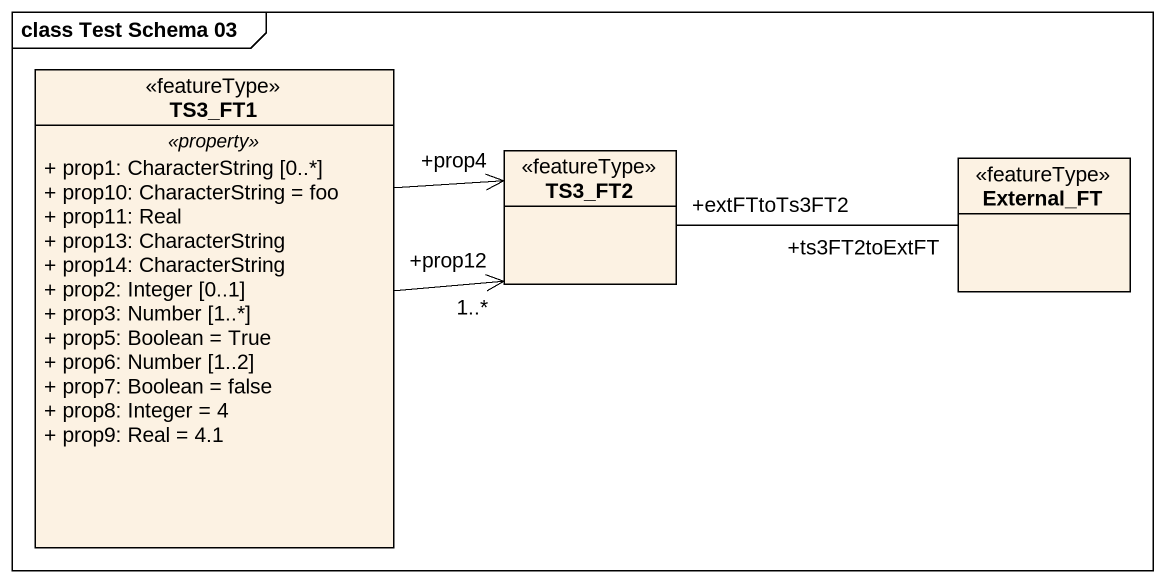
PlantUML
@startuml
mainframe class Test Schema 03
hide circle
hide empty members
skinparam classAttributeIconSize 0
class TS3_FT1 <<featureType>> {
  .. <<property>> ..
  + prop1: CharacterString [0..*]
  + prop10: CharacterString = foo
  + prop11: Real
  + prop13: CharacterString
  + prop14: CharacterString
  + prop2: Integer [0..1]
  + prop3: Number [1..*]
  + prop5: Boolean = True
  + prop6: Number [1..2]
  + prop7: Boolean = false
  + prop8: Integer = 4
  + prop9: Real = 4.1
}
class TS3_FT2 <<featureType>>
class External_FT <<featureType>>
TS3_FT1 -right-> "+prop4" TS3_FT2
TS3_FT1 -right-> "+prop12\n1..*" TS3_FT2
TS3_FT2 "+extFTtoTs3FT2" -right- "+ts3FT2toExtFT" External_FT
@enduml
